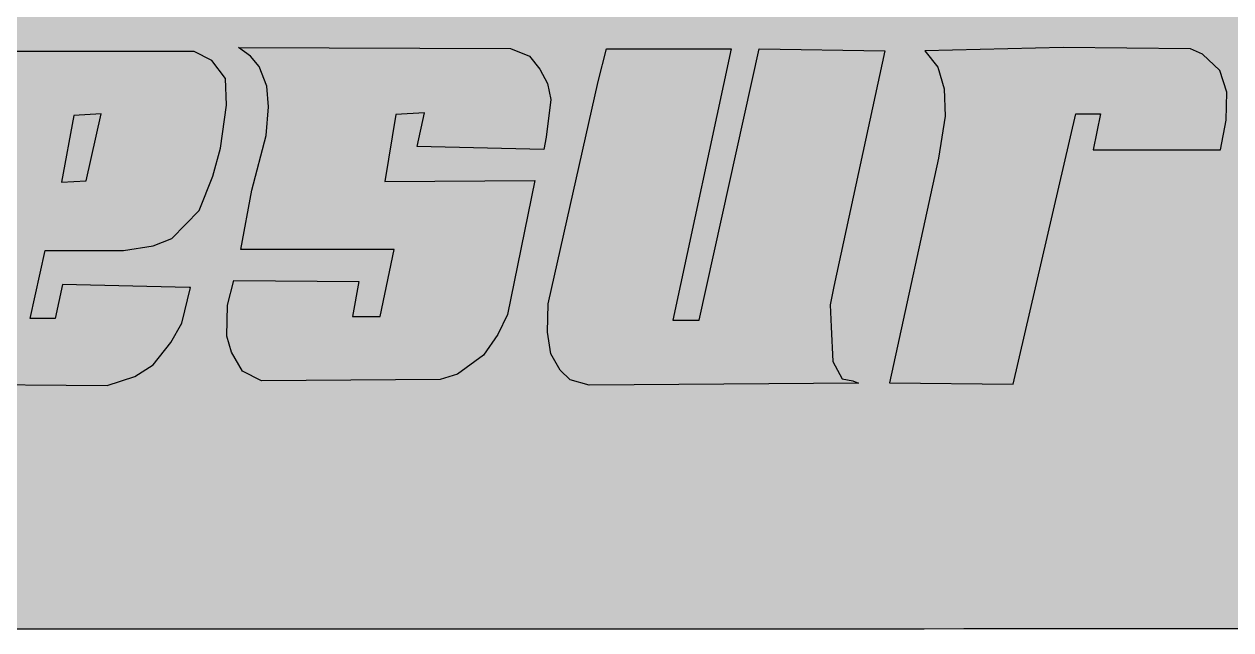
# Paper-space layout 'Layout1' of a CAD drawing. Extents: x -43 to 2298, y -18 to 768.
# Drawn here: x 135.87 to 146.52, y 246.84 to 252.19 of the extents above; entities that cross this region are included whole.
import ezdxf

# ---------------------------------------------------------------- set-up
doc = ezdxf.new("R2010")
doc.units = 0
doc.header["$LTSCALE"] = 2
doc.layers.add('CARTOUCHE', color=7, linetype='Continuous')
doc.layers.add('LOGO', color=7, linetype='Continuous')

# ---------------------------------------------------------------- blocks, each defined once
blk = doc.blocks.new('A$C581E6685')
at = {"layer": 'LOGO'}
for points in [[(-42.653, 5.288), (-43.071, 5.26), (-43.234, 4.275), (-41.023, 4.289), (-41.28, 3.04), (-41.43, 2.318), (-41.57, 2.027), (-41.78, 1.721), (-42.164, 1.444), (-42.419, 1.362), (-45.048, 1.347), (-45.327, 1.487), (-45.49, 1.764), (-45.56, 2), (-45.549, 2.458), (-45.456, 2.818), (-43.617, 2.805), (-43.711, 2.291), (-43.303, 2.291), (-43.094, 3.276), (-45.35, 3.276), (-45.188, 4.15), (-44.978, 4.955), (-44.944, 5.372), (-44.968, 5.676), (-45.083, 5.968), (-45.212, 6.121), (-45.386, 6.245), (-41.384, 6.232), (-41.105, 6.121), (-40.954, 5.926), (-40.837, 5.718), (-40.791, 5.483), (-40.861, 4.927), (-40.895, 4.747), (-42.756, 4.789)], [(-39.971, 6.229), (-38.138, 6.229), (-38.994, 2.237), (-38.606, 2.237), (-37.724, 6.229), (-35.876, 6.196), (-36.626, 2.732), (-36.679, 2.461), (-36.666, 2.141), (-36.639, 1.631), (-36.505, 1.376), (-36.345, 1.344), (-36.265, 1.312), (-40.227, 1.28), (-40.507, 1.359), (-40.655, 1.503), (-40.788, 1.743), (-40.841, 2.062), (-40.828, 2.478), (-40.091, 5.749)], [(-35.284, 6.197), (-35.097, 5.958), (-35.002, 5.638), (-34.989, 5.239), (-35.083, 4.617), (-35.806, 1.313), (-33.985, 1.296), (-33.063, 5.272), (-32.701, 5.272), (-32.807, 4.744), (-30.934, 4.744), (-30.853, 5.176), (-30.841, 5.59), (-30.948, 5.91), (-31.201, 6.149), (-31.376, 6.229), (-33.249, 6.245)]]:
    blk.add_hatch(color=142, dxfattribs=at).paths.add_polyline_path(points)
h = blk.add_hatch(color=142, dxfattribs=at)
edge = h.paths.add_edge_path(flags=16)
edge.add_spline(control_points=[(-47.811, 5.248), (-47.811, 5.248), (-47.994, 4.265), (-47.994, 4.265), (-47.994, 4.265), (-47.629, 4.287), (-47.629, 4.287), (-47.629, 4.287), (-47.408, 5.269), (-47.408, 5.269), (-47.408, 5.269), (-47.811, 5.248), (-47.811, 5.248)], knot_values=[0, 0, 0, 0, 1, 1, 1, 2, 2, 2, 3, 3, 3, 4, 4, 4, 4], degree=3, periodic=0)
edge = h.paths.add_edge_path(flags=16)
edge.add_spline(control_points=[(-49.421, 6.185), (-49.421, 6.185), (-50.262, 2.476), (-50.262, 2.476), (-50.262, 2.476), (-50.299, 1.975), (-50.299, 1.975), (-50.299, 1.975), (-50.226, 1.648), (-50.226, 1.648), (-50.226, 1.648), (-50.006, 1.429), (-50.006, 1.429), (-50.006, 1.429), (-49.732, 1.298), (-49.732, 1.298), (-49.732, 1.298), (-47.317, 1.277), (-47.317, 1.277), (-47.317, 1.277), (-46.914, 1.407), (-46.914, 1.407), (-46.914, 1.407), (-46.641, 1.582), (-46.641, 1.582), (-46.641, 1.582), (-46.384, 1.909), (-46.384, 1.909), (-46.384, 1.909), (-46.22, 2.192), (-46.22, 2.192), (-46.22, 2.192), (-46.092, 2.717), (-46.092, 2.717), (-46.092, 2.717), (-46.11, 2.717), (-46.11, 2.717), (-46.11, 2.717), (-47.975, 2.76), (-47.975, 2.76), (-47.975, 2.76), (-48.085, 2.259), (-48.085, 2.259), (-48.085, 2.259), (-48.451, 2.259), (-48.451, 2.259), (-48.451, 2.259), (-48.232, 3.261), (-48.232, 3.261), (-48.232, 3.261), (-47.08, 3.261), (-47.08, 3.261), (-47.08, 3.261), (-46.641, 3.328), (-46.641, 3.328), (-46.641, 3.328), (-46.366, 3.437), (-46.366, 3.437), (-46.366, 3.437), (-45.964, 3.851), (-45.964, 3.851), (-45.964, 3.851), (-45.762, 4.352), (-45.762, 4.352), (-45.762, 4.352), (-45.653, 4.768), (-45.653, 4.768), (-45.653, 4.768), (-45.562, 5.4), (-45.562, 5.4), (-45.562, 5.4), (-45.58, 5.792), (-45.58, 5.792), (-45.58, 5.792), (-45.78, 6.055), (-45.78, 6.055), (-45.78, 6.055), (-46.037, 6.185), (-46.037, 6.185), (-46.037, 6.185), (-49.421, 6.185), (-49.421, 6.185)], knot_values=[0, 0, 0, 0, 1, 1, 1, 2, 2, 2, 3, 3, 3, 4, 4, 4, 5, 5, 5, 6, 6, 6, 7, 7, 7, 8, 8, 8, 9, 9, 9, 10, 10, 10, 11, 11, 11, 12, 12, 12, 13, 13, 13, 14, 14, 14, 15, 15, 15, 16, 16, 16, 17, 17, 17, 18, 18, 18, 19, 19, 19, 20, 20, 20, 21, 21, 21, 22, 22, 22, 23, 23, 23, 24, 24, 24, 25, 25, 25, 26, 26, 26, 27, 27, 27, 27], degree=3, periodic=0)
at = {"layer": 'LOGO', "color": 142}
for points in [[(-42.651, 5.288), (-43.07, 5.26), (-43.234, 4.275), (-41.023, 4.289), (-41.279, 3.04), (-41.43, 2.318), (-41.57, 2.027), (-41.78, 1.723), (-42.163, 1.444), (-42.419, 1.362), (-45.048, 1.347), (-45.327, 1.487), (-45.491, 1.764), (-45.56, 2), (-45.549, 2.458), (-45.455, 2.818), (-43.616, 2.805), (-43.71, 2.291), (-43.303, 2.291), (-43.094, 3.276), (-45.35, 3.276), (-45.188, 4.15), (-44.978, 4.955), (-44.944, 5.372), (-44.967, 5.676), (-45.083, 5.968), (-45.211, 6.121), (-45.385, 6.245), (-41.384, 6.232), (-41.105, 6.121), (-40.954, 5.926), (-40.837, 5.718), (-40.791, 5.483), (-40.861, 4.927), (-40.895, 4.747), (-42.756, 4.789)], [(-39.971, 6.229), (-38.138, 6.229), (-38.994, 2.238), (-38.606, 2.238), (-37.723, 6.229), (-35.876, 6.196), (-36.625, 2.733), (-36.679, 2.461), (-36.665, 2.141), (-36.639, 1.631), (-36.505, 1.376), (-36.345, 1.344), (-36.263, 1.312), (-40.225, 1.28), (-40.507, 1.359), (-40.654, 1.503), (-40.788, 1.743), (-40.841, 2.062), (-40.828, 2.478), (-40.091, 5.749)], [(-35.284, 6.197), (-35.096, 5.958), (-35.002, 5.638), (-34.989, 5.239), (-35.083, 4.617), (-35.806, 1.313), (-33.985, 1.296), (-33.062, 5.272), (-32.701, 5.272), (-32.807, 4.744), (-30.934, 4.744), (-30.853, 5.176), (-30.841, 5.59), (-30.947, 5.91), (-31.201, 6.149), (-31.376, 6.229), (-33.249, 6.245)], [(-47.811, 5.248), (-47.993, 4.265), (-47.628, 4.287), (-47.408, 5.269)]]:
    blk.add_lwpolyline(points, close=True, dxfattribs=at)
blk.add_lwpolyline([(-49.732, 1.298), (-47.317, 1.277), (-46.914, 1.407), (-46.641, 1.582), (-46.384, 1.91), (-46.22, 2.192), (-46.092, 2.717), (-46.11, 2.717), (-47.975, 2.76), (-48.085, 2.259), (-48.451, 2.259), (-48.232, 3.262), (-47.079, 3.262), (-46.641, 3.328), (-46.366, 3.437), (-45.964, 3.851), (-45.762, 4.353), (-45.653, 4.768), (-45.561, 5.4), (-45.58, 5.792), (-45.78, 6.055), (-46.037, 6.186), (-49.421, 6.186)], dxfattribs=at)

psp = doc.layouts.get("Layout1")

# ---------------------------------------------------------------- hatches: boundary and pattern name
at = {"layer": 'CARTOUCHE', "true_color": 0xffffff}
h = psp.add_hatch(color=7, dxfattribs=at)
h.dxf.hatch_style = 1
edge = h.paths.add_edge_path()
edge.add_spline(control_points=[(127.72, 272.475), (127.72, 261.584), (127.72, 250.693), (127.72, 246.853), (131.56, 246.853), (177.099, 246.853), (222.638, 246.853), (226.478, 246.853), (226.478, 250.693), (226.478, 261.584), (226.478, 272.475), (226.478, 276.315), (222.638, 276.315), (177.099, 276.315), (131.56, 276.315), (127.72, 276.315), (127.72, 272.475)], knot_values=[0, 0, 0, 1, 1, 2.570796, 2.570796, 3.570796, 3.570796, 5.141593, 5.141593, 6.141593, 6.141593, 7.712389, 7.712389, 8.712389, 8.712389, 10.283185, 10.283185, 10.283185], weights=[1, 1, 1, 0.707107, 1, 1, 1, 0.707107, 1, 1, 1, 0.707107, 1, 1, 1, 0.707107, 1], degree=2, periodic=0)

# ---------------------------------------------------------------- linework, layer by layer
at = {"layer": 'CARTOUCHE'}
psp.add_rational_spline([(127.72, 272.475), (127.72, 261.584), (127.72, 250.693), (127.72, 246.853), (131.56, 246.853), (177.099, 246.853), (222.638, 246.853), (226.478, 246.853), (226.478, 250.693), (226.478, 261.584), (226.478, 272.475), (226.478, 276.315), (222.638, 276.315), (177.099, 276.315), (131.56, 276.315), (127.72, 276.315), (127.72, 272.475)], [1, 1, 1, 0.707106781187, 1, 1, 1, 0.707106781187, 1, 1, 1, 0.707106781187, 1, 1, 1, 0.707106781187, 1], degree=2, knots=[0, 0, 0, 1, 1, 2.570796, 2.570796, 3.570796, 3.570796, 5.141593, 5.141593, 6.141593, 6.141593, 7.712389, 7.712389, 8.712389, 8.712389, 10.283185, 10.283185, 10.283185], dxfattribs=at)

# ---------------------------------------------------------------- block references
at = {"layer": 'CARTOUCHE', "xscale": 0.6, "yscale": 0.6, "zscale": 0.6}
psp.add_blockref('A$C581E6685', (164.99, 248.233), dxfattribs=at)

doc.saveas('drawing.dxf')
